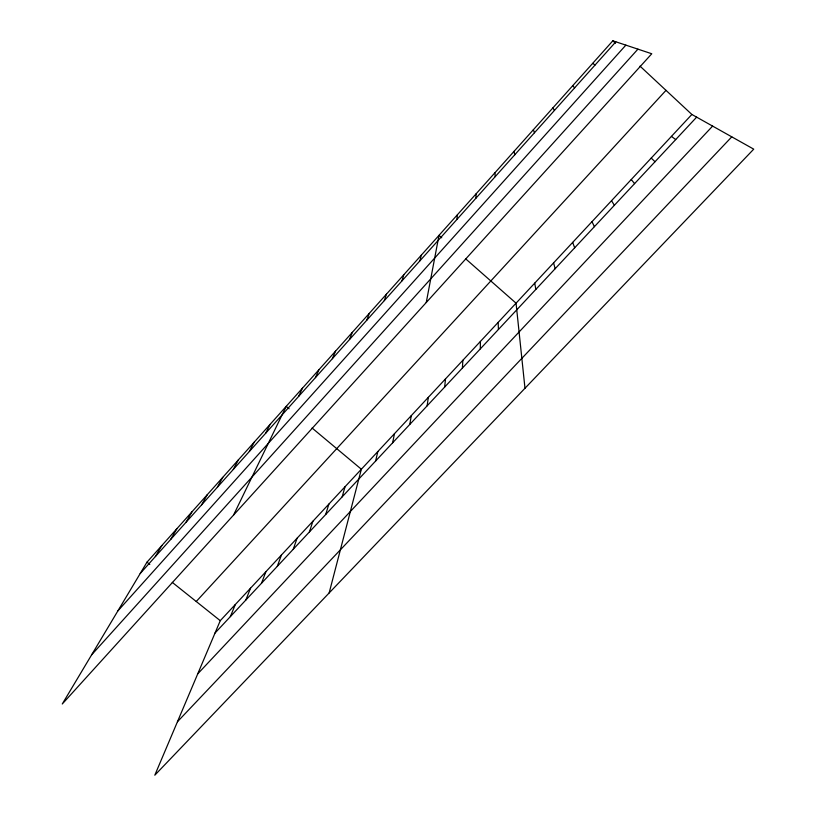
<?xml version="1.0" encoding="UTF-8"?>
<svg xmlns="http://www.w3.org/2000/svg" width="816" height="816" viewBox="0 0 816 816"><rect width="100%" height="100%" fill="white"/><g stroke="black" fill="none" stroke-linecap="round" stroke-linejoin="round"><path stroke-width="1.22" d="M480.318 348.871L480.4 341.455M475.922 198.206L476.095 193.831M462.397 368.067L462.856 360.284M444.669 387.049L445.495 378.92M456.848 219.524L457.439 214.71M427.135 405.838L428.318 397.361M409.775 424.432L411.315 415.609M426.258 302.501L438.998 235.355L441.742 237.782M392.608 442.823L394.485 433.663M375.615 461.03L377.839 451.544M419.903 260.824L421.28 255.184M329.144 592.967L361.355 469.231L312.089 428.023M342.159 496.862L345.035 486.744M402.013 280.826L403.767 274.788M325.696 514.498L328.889 504.084M309.397 531.961L312.895 521.24M384.316 300.614L386.437 294.188M293.26 549.239L297.075 538.234M277.297 566.345L281.408 555.053M366.802 320.188L369.281 313.375M261.487 583.267L265.894 571.7M349.483 339.548L352.318 332.367M245.84 600.035L250.532 588.193M230.357 616.621L235.314 604.513M332.357 358.703L335.529 351.155M691.866 114.464L220.259 620.68L154.805 775.2L753.729 149.155L691.866 114.464L640.019 66.137M315.404 377.655L318.913 369.75M298.636 396.403L302.471 388.151M233.549 515.069L286.202 406.368L289.088 408.785M265.618 433.306L270.096 424.391M249.37 451.472L254.153 442.231M233.294 469.445L238.374 459.887M217.382 487.244L222.758 477.37M201.634 504.849L207.295 494.669M186.038 522.271L191.995 511.795M170.615 539.519L176.837 528.758M155.336 556.594L161.833 545.547M146.982 562.173L62.271 703.994L651.77 53.754L612.836 40.8L146.982 562.173L149.797 564.417M140.219 573.495L615.835 41.8M117.892 610.878L625.862 45.135M91.627 654.84L637.918 49.154M196.248 601.504L665.999 90.352M215.016 633.053L696.65 117.147M197.737 673.843L712.613 126.103M177.449 721.742L731.779 136.843M592.62 63.424L595.129 64.943M671.435 136.405L675.719 139.567M172.288 582.379L220.259 620.68M465.559 258.733L516.059 303.185L524.984 388.263M612.836 40.8L615.468 43.258M651.229 158.09L655.024 161.731M572.628 85.792L574.668 87.812M631.258 179.53L634.583 183.631M611.51 200.716L614.377 205.275M552.881 107.906L554.452 110.415M591.988 221.677L594.395 226.675M533.348 129.754L534.47 132.753M572.689 242.393L574.658 247.819M553.595 262.885L555.135 268.729M514.049 151.358L514.733 154.826M534.725 283.142L535.837 289.405M494.965 172.717L495.21 176.644M498.137 322.422L498.443 329.46"/></g></svg>
